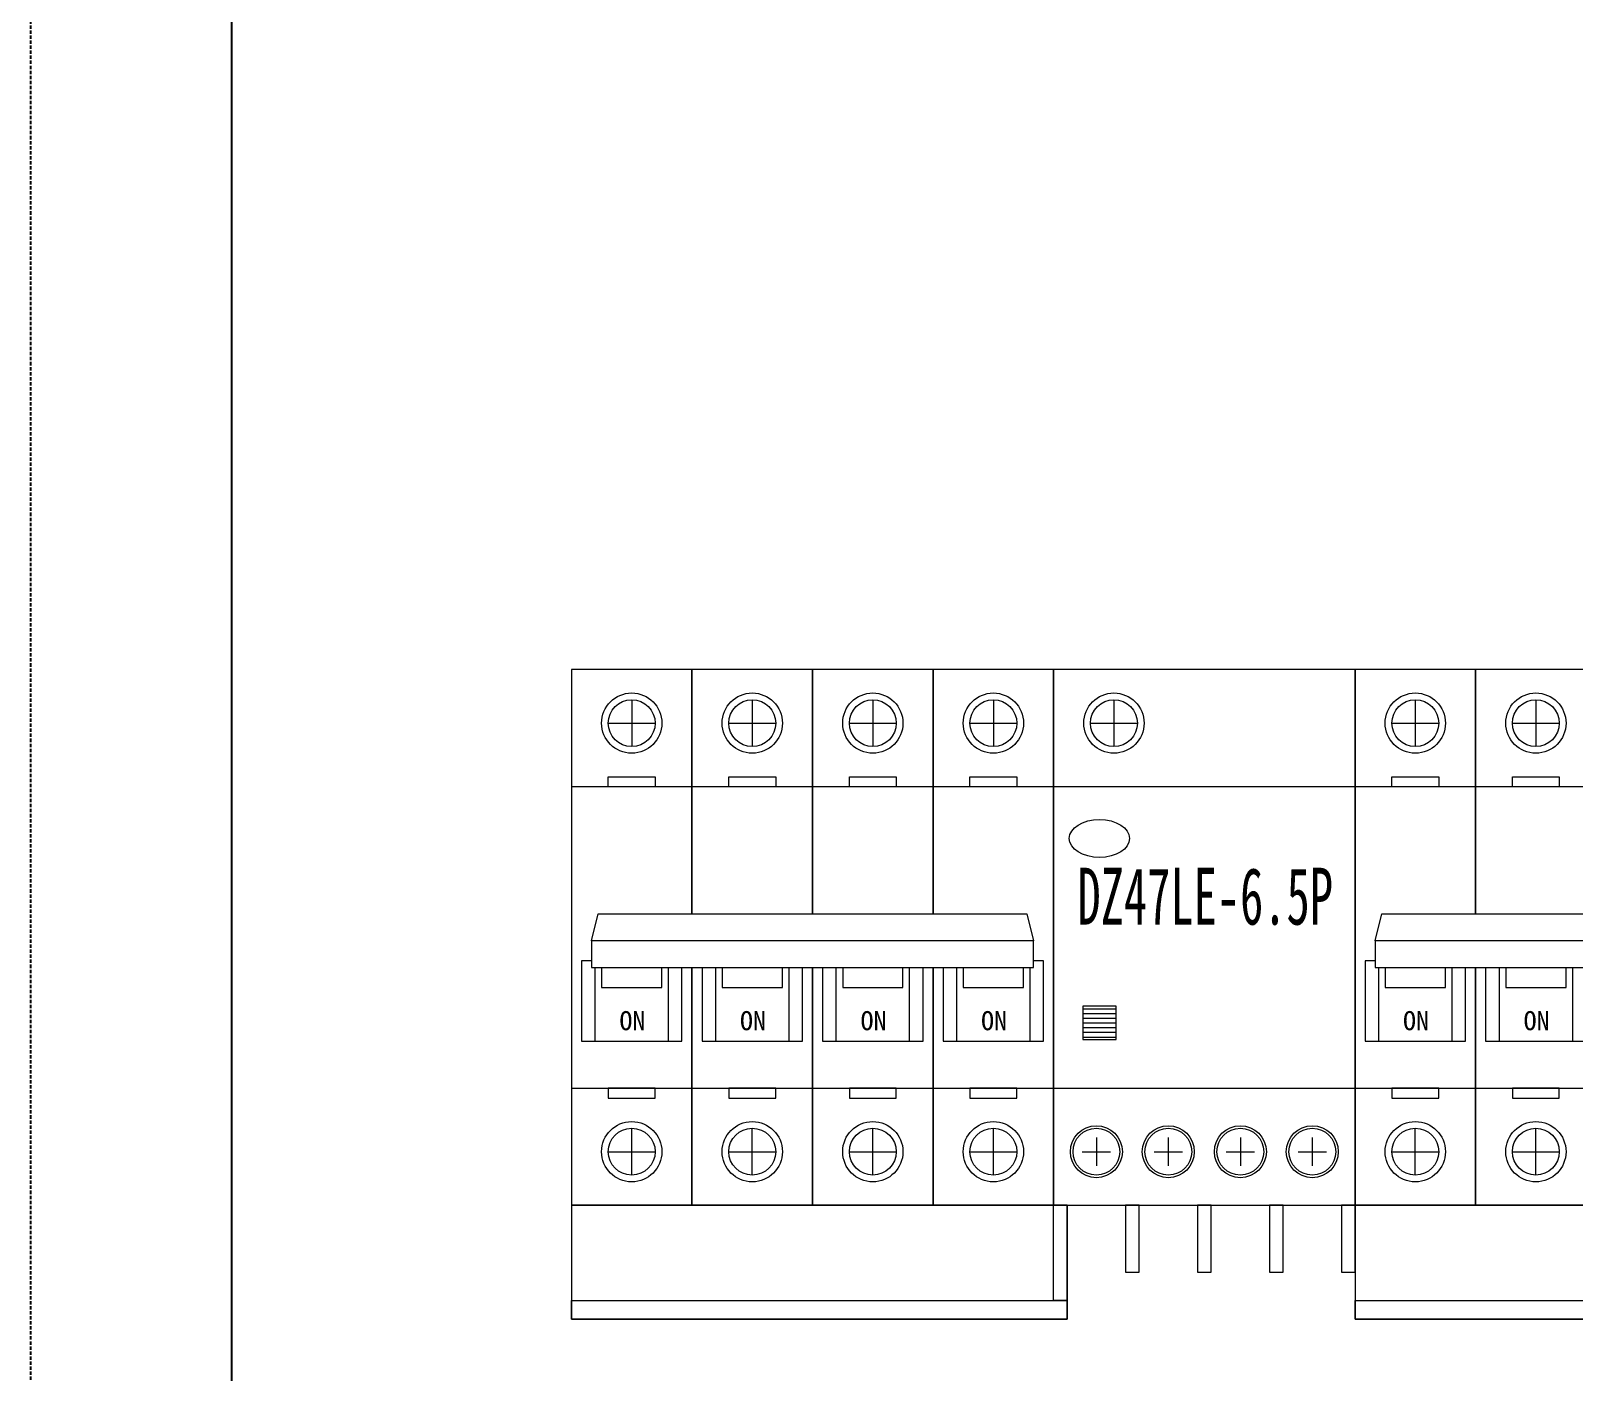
# Model space of a CAD drawing. Extents: x 304869 to 305569, y 280978 to 282378.
# Drawn here: x 304869.1 to 305099.6, y 281357.9 to 281558.2 of the extents above; entities that cross this region are included whole.
import ezdxf

# ---------------------------------------------------------------- set-up
doc = ezdxf.new("R2010")
doc.units = 0
doc.header["$MEASUREMENT"] = 0
doc.linetypes.add('DASH', pattern=[0.35, 0.25, -0.1])
doc.linetypes.add('DASHED', pattern=[0.75, 0.5, -0.25])
doc.layers.add('布置图', color=30, linetype='Continuous')
doc.layers.add('细线', color=7, linetype='Continuous', lineweight=0)
doc.styles.add('宋', font='', dxfattribs={"width": 0.7})
doc.styles.add('正常', font='')
doc.styles.get('宋').set_extended_font_data('SimSun')
doc.styles.get('正常').set_extended_font_data('FangSong_GB2312')

# ---------------------------------------------------------------- blocks, each defined once
blk = doc.blocks.new('Manufacturer光辉PartName剩余电流动作微型断路器Series4PShellFrameLimitingCurrentRemarkPartTypeMinCurrent1MaxCurrent63Poles4PMinPower0MaxPower0LibType2DelFlgfalseUpdateDate')
at = {"layer": '细线'}
for p, q in [((-49.5, 44), (-49.5, 37)), ((-31.5, 44), (-31.5, 37)), ((-13.5, 44), (-13.5, 37)), ((4.5, 44), (4.5, 37)), ((22.5, 44), (22.5, 37)), ((-53, 40.5), (-46, 40.5)), ((-35, 40.5), (-28, 40.5)), ((-17, 40.5), (-10, 40.5)), ((1, 40.5), (8, 40.5)), ((19, 40.5), (26, 40.5)), ((17.84, -2.15), (22.84, -2.15)), ((17.84, -2.86), (22.84, -2.86)), ((17.84, -3.56), (22.84, -3.56)), ((17.84, -4.27), (22.84, -4.27)), ((17.84, -4.97), (22.84, -4.97)), ((17.84, -5.67), (22.84, -5.67)), ((17.84, -6.38), (22.84, -6.38)), ((-49.5, -27), (-49.5, -20)), ((-31.5, -27), (-31.5, -20)), ((-13.5, -27), (-13.5, -20)), ((4.5, -27), (4.5, -20)), ((19.88, -21.39), (19.88, -25.61)), ((30.62, -21.39), (30.62, -25.61)), ((41.38, -21.39), (41.38, -25.61)), ((52.12, -21.39), (52.12, -25.61)), ((-53, -23.5), (-46, -23.5)), ((-35, -23.5), (-28, -23.5)), ((-17, -23.5), (-10, -23.5)), ((1, -23.5), (8, -23.5)), ((17.77, -23.5), (21.98, -23.5)), ((28.52, -23.5), (32.73, -23.5)), ((39.27, -23.5), (43.48, -23.5)), ((50.02, -23.5), (54.23, -23.5))]:
    blk.add_line(p, q, dxfattribs=at)
for points in [[(-40.5, 12), (-40.5, 48.5), (-58.5, 48.5), (-58.5, -31.5), (-40.5, -31.5), (-40.5, 4)], [(-22.5, 12), (-22.5, 48.5), (-40.5, 48.5), (-40.5, 12)], [(-4.5, 12), (-4.5, 48.5), (-22.5, 48.5), (-22.5, 12)], [(-4.5, 4), (-4.5, -31.5), (13.5, -31.5), (13.5, 48.5), (-4.5, 48.5), (-4.5, 12)], [(-40.5, 12), (-40.5, 31), (-58.5, 31), (-58.5, -14), (-40.5, -14), (-40.5, 4)], [(-22.5, 12), (-22.5, 31), (-40.5, 31), (-40.5, 12)], [(-4.5, 12), (-4.5, 31), (-22.5, 31), (-22.5, 12)], [(-4.5, 4), (-4.5, -14), (13.5, -14), (13.5, 31), (-4.5, 31), (-4.5, 12)], [(-55.5, 5), (-57, 5), (-57, -7), (-42, -7), (-42, 4)], [(-3, 4), (-3, -7), (12, -7), (12, 5), (10.5, 5)], [(-55, 4), (-55, -7), (-44, -7), (-44, 4)], [(-54, 4), (-54, 1), (-45, 1), (-45, 4)], [(-40.5, 4), (-40.5, -31.5), (-22.5, -31.5), (-22.5, 4)], [(-40.5, 4), (-40.5, -14), (-22.5, -14), (-22.5, 4)], [(-39, 4), (-39, -7), (-24, -7), (-24, 4)], [(-37, 4), (-37, -7), (-26, -7), (-26, 4)], [(-36, 4), (-36, 1), (-27, 1), (-27, 4)], [(-22.5, 4), (-22.5, -31.5), (-4.5, -31.5), (-4.5, 4)], [(-22.5, 4), (-22.5, -14), (-4.5, -14), (-4.5, 4)], [(-21, 4), (-21, -7), (-6, -7), (-6, 4)], [(-19, 4), (-19, -7), (-8, -7), (-8, 4)], [(-18, 4), (-18, 1), (-9, 1), (-9, 4)], [(-1, 4), (-1, -7), (10, -7), (10, 4)], [(0, 4), (0, 1), (9, 1), (9, 4)]]:
    blk.add_lwpolyline(points, dxfattribs=at)
for points in [[(13.5, -31.5), (58.5, -31.5), (58.5, 48.5), (13.5, 48.5)], [(-53, 32.5), (-46, 32.5), (-46, 31), (-53, 31)], [(-35, 32.5), (-28, 32.5), (-28, 31), (-35, 31)], [(-17, 32.5), (-10, 32.5), (-10, 31), (-17, 31)], [(1, 32.5), (8, 32.5), (8, 31), (1, 31)], [(58.5, 31), (13.5, 31), (13.5, -14), (58.5, -14)], [(10.5, 8), (-55.5, 8), (-54.5, 12), (9.5, 12)], [(-55.5, 4), (10.5, 4), (10.5, 8), (-55.5, 8)], [(17.84, -6.77), (22.84, -6.77), (22.84, -1.77), (17.84, -1.77)], [(-53, -15.5), (-46, -15.5), (-46, -14), (-53, -14)], [(-35, -15.5), (-28, -15.5), (-28, -14), (-35, -14)], [(-17, -15.5), (-10, -15.5), (-10, -14), (-17, -14)], [(1, -15.5), (8, -15.5), (8, -14), (1, -14)], [(-58.5, -48.5), (15.5, -48.5), (15.5, -31.5), (-58.5, -31.5)], [(13.5, -31.5), (15.5, -31.5), (15.5, -45.7), (13.5, -45.7)], [(26.25, -31.5), (24.25, -31.5), (24.25, -41.5), (26.25, -41.5)], [(37, -31.5), (35, -31.5), (35, -41.5), (37, -41.5)], [(47.75, -31.5), (45.75, -31.5), (45.75, -41.5), (47.75, -41.5)], [(58.5, -31.5), (56.5, -31.5), (56.5, -41.5), (58.5, -41.5)], [(-58.5, -45.7), (15.5, -45.7), (15.5, -48.5), (-58.5, -48.5)]]:
    blk.add_lwpolyline(points, close=True, dxfattribs=at)
for centre, radius in [((-49.5, 40.5), 4.5), ((-49.5, 40.5), 3.5), ((-31.5, 40.5), 4.5), ((-31.5, 40.5), 3.5), ((-13.5, 40.5), 4.5), ((-13.5, 40.5), 3.5), ((4.5, 40.5), 4.5), ((4.5, 40.5), 3.5), ((22.5, 40.5), 4.5), ((22.5, 40.5), 3.5), ((-49.5, -23.5), 4.5), ((-49.5, -23.5), 3.5), ((-31.5, -23.5), 4.5), ((-31.5, -23.5), 3.5), ((-13.5, -23.5), 4.5), ((-13.5, -23.5), 3.5), ((4.5, -23.5), 4.5), ((4.5, -23.5), 3.5), ((19.88, -23.5), 3.88), ((19.88, -23.5), 3.49), ((30.62, -23.5), 3.88), ((30.62, -23.5), 3.49), ((41.38, -23.5), 3.88), ((41.38, -23.5), 3.49), ((52.12, -23.5), 3.88), ((52.12, -23.5), 3.49)]:
    blk.add_circle(centre, radius, dxfattribs=at)
blk.add_ellipse((20.34, 23.28), major_axis=(-4.5, 0), ratio=0.629929, dxfattribs=at)
at = {"layer": '细线', "color": 4, "linetype": 'DASH', "ltscale": 0.1, "style": '宋', "width": 0.6}
blk.add_text('DZ47LE-6.5P', height=8.5, dxfattribs=at).set_placement((17.05, 10.41))
at = {"layer": '细线', "color": 2, "lineweight": 15, "style": '正常'}
for p in [(-51.33, -5.36), (-33.33, -5.36), (-15.33, -5.36), (2.67, -5.36)]:
    blk.add_text('ON', height=2.851, dxfattribs=at).set_placement(p)

msp = doc.modelspace()

# ---------------------------------------------------------------- linework, layer by layer
at = {"color": 2}
msp.add_lwpolyline([(304899.13, 282327.96), (305539.13, 282327.96), (305539.13, 281027.96), (304899.13, 281027.96)], close=True, dxfattribs=at)
at = {"layer": '布置图', "linetype": 'DASHED'}
msp.add_lwpolyline([(304869.13, 282377.96), (305569.13, 282377.96), (305569.13, 280977.96), (304869.13, 280977.96)], close=True, dxfattribs=at)

# ---------------------------------------------------------------- block references
for p in [(305008.34, 281414.28), (305125.34, 281414.28)]:
    msp.add_blockref('Manufacturer光辉PartName剩余电流动作微型断路器Series4PShellFrameLimitingCurrentRemarkPartTypeMinCurrent1MaxCurrent63Poles4PMinPower0MaxPower0LibType2DelFlgfalseUpdateDate', p)

doc.saveas('drawing.dxf')
